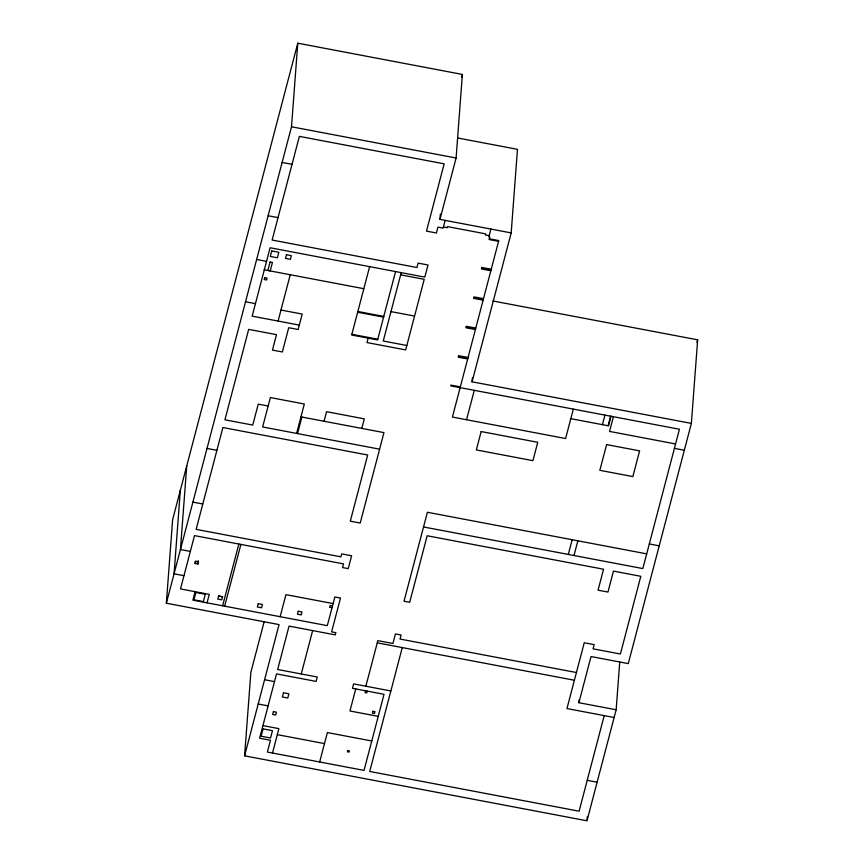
<?xml version="1.0" encoding="UTF-8"?>
<svg xmlns="http://www.w3.org/2000/svg" width="864" height="864" viewBox="0 0 864 864"><rect width="100%" height="100%" fill="white"/><g stroke="black" fill="none" stroke-linecap="round" stroke-linejoin="round"><path stroke-width="1.3" d="M244.588 755.838L279.061 624.596L166.342 603.212L172.627 519.631L297.788 43.2L462.38 74.434L456.095 158.015L439.97 219.402L511.186 232.913L472.068 381.802L691.373 423.403L628.268 663.617L591.019 656.543L578.891 702.713L616.151 709.776L586.98 820.8L244.588 755.838L250.873 672.257L264.19 621.583M180.349 490.223L174.074 573.804L183.978 575.683M186.732 465.955L180.446 549.536L190.35 551.416M195.102 563.468L195.685 561.265L198.515 561.805L197.932 564.008L195.102 563.468L195.275 561.222M197.932 564.008L198.18 560.639M166.342 603.212L291.503 126.781L297.788 43.2M439.97 219.402L440.37 214.099M472.068 381.802L472.37 377.816M511.186 232.913L517.471 149.332L458.125 138.078M578.891 702.713L579.096 700.056M587.088 819.472L587.282 816.815M616.151 709.776L619.736 662.018M691.373 423.403L697.658 339.822L492.89 300.974M195.113 591.689L192.899 600.145L327.305 625.644L334.843 596.97L340.502 598.05L331.614 631.865L335.869 632.675L335.286 634.878L289.062 626.108L277.668 669.492L317.282 677.009L316.127 681.415L276.512 673.898L259.61 738.234L270.464 740.286L267.365 752.058L364.046 770.396L384.037 694.3L352.447 688.306L353.603 683.899L390.863 690.962M278.089 321.062L290.261 274.741M207.047 602.824L209.261 594.378L180.5 588.913L194.497 535.615L343.526 563.89L342.565 567.562L348.224 568.642L351.605 555.768L341.701 553.889L340.924 556.826L196.139 529.362L222.89 427.529L367.675 455.004L350.298 521.176L360.202 523.055L383.951 432.616L300.953 416.869M222.62 605.783L238.842 544.028M224.651 606.172L240.883 544.406M296.6 433.415L304.333 404.006L270.378 397.559L262.645 426.967L379.609 449.161M297.551 433.588L301.892 417.053M324.065 421.254L326.57 411.696L364.306 418.856L361.789 428.414M369.63 266.652L351.659 335.027L377.6 339.952L395.561 271.566M280.141 616.702L285.941 594.637L333.104 603.59M368.172 338.159L367.016 342.565L405.68 349.909L424.224 279.32L400.648 274.849M272.495 753.03L278.899 728.644L262.926 725.609M401.22 272.646L383.26 341.021L406.847 345.492M301.255 673.963L312.649 630.58M461.711 76.982L462.38 74.434M445.154 220.385L443.124 228.107L437.94 227.124L436.396 232.999L426.492 231.12L444.161 163.847L299.376 136.382L272.138 240.052L416.934 267.516L418.09 263.11L427.993 264.989L424.807 277.117L270.119 247.763L252.148 316.148L299.311 325.091M319.658 761.972L327.38 732.564L371.779 740.988M355.741 688.932L349.952 710.986L378.248 716.353M365.861 686.221L377.838 640.634L392.926 643.496L395.431 633.938L401.101 635.018L400.043 639.058L576.428 672.527M365.602 690.8L365.116 692.636L366.725 692.95L367.2 691.103M490.903 229.068L488.873 236.79L489.812 236.963L489.143 239.533L498.571 241.326M402.257 647.59L369.706 771.476L579.107 811.199L604.217 715.619M466.56 419.731L474.282 390.323M573.329 409.115L565.596 438.523L452.412 417.053L498.766 240.592L489.337 238.799M568.328 554.44L572.184 539.73M602.413 424.667L604.93 415.109M573.988 555.509L577.843 540.81M608.072 425.736L610.589 416.178M611.053 416.275L608.548 425.833L570.812 418.673M613.418 416.718L609.552 431.428L675.572 443.956M696.967 342.436L697.658 339.822M291.503 126.781L456.095 158.015M282.128 162.443L292.032 164.322M443.416 227.005L447.185 227.718L447.476 226.616L485.676 233.863L485.395 234.965L489.164 235.688M268.132 215.741L278.035 217.62M491.238 269.266L481.799 267.473L481.421 268.952L490.849 270.734M481.604 268.207L491.044 270M483.505 298.674L474.077 296.881L473.688 298.361L483.127 300.143M473.882 297.626L483.311 299.408M256.64 259.492L266.544 261.371M264.071 269.773L363.83 288.706M390.992 311.612L414.569 316.084M475.783 328.082L466.355 326.3L465.966 327.769L475.394 329.551M466.16 327.035L475.589 328.817M357.847 311.494L383.789 316.418M357.653 312.228L383.594 317.153M245.527 301.763L255.431 303.642M280.984 310.036L302.216 314.064L298.156 329.508L288.727 327.715L282.344 351.972L272.441 350.093L276.502 334.66L248.681 329.378L224.921 419.807L252.742 425.088L258.25 404.136L268.153 406.015M351.853 334.292L377.795 339.206M468.061 357.491L458.622 355.709L458.233 357.178L467.672 358.96M458.428 356.443L467.867 358.225M460.328 386.899L450.9 385.117L450.706 385.852L679.439 429.246L642.838 568.577L423.533 526.964M674.417 448.362L684.32 450.241M207.004 448.448L216.907 450.328M649.307 543.942L659.21 545.821M646.704 553.867L427.399 512.266L404.028 601.225L409.698 602.294L427.172 535.756L603.558 569.225L598.061 590.177L607.964 592.056L613.462 571.104L640.807 576.299L620.395 654.016L593.05 648.832L594.151 644.63L584.248 642.751L566.957 708.556L614.12 717.498M192.899 502.114L202.802 503.993M332.489 605.902L330.134 605.459L329.648 607.295L332.014 607.738M218.56 596.138L222.566 596.894M377.255 642.838L574.398 680.249M264.578 679.741L274.482 681.62M258.206 703.998L268.11 705.877M587.218 780.322L597.121 782.201M277.322 734.648L324.486 743.591M264.73 277.7L264.244 279.536L266.598 279.979L267.084 278.143L264.73 277.7M271.76 250.938L270.313 256.446L277.387 257.796L278.834 252.277L271.76 250.938M270.076 262.04L267.894 270.346L270.259 270.788L272.441 262.483L270.076 262.04M195.858 592.477L193.925 599.832L203.364 601.614L205.286 594.27L195.858 592.477M286.502 254.74L285.541 258.412L290.347 259.33L291.319 255.647L286.502 254.74M218.603 595.955L217.782 599.076L221.789 599.832L222.61 596.711L218.603 595.955M258.217 603.666L257.353 606.971L261.598 607.77L262.462 604.465L258.217 603.666M263.066 728.881L261.133 736.236L270.562 738.018L272.495 730.663L263.066 728.881M298.22 611.248L297.454 614.196L301.223 614.909L301.99 611.971L298.22 611.248M273.413 711.612L272.668 714.463L275.681 715.036L276.426 712.184L273.413 711.612M283.457 692.777L282.355 697.01L287.777 698.036L288.889 693.803L283.457 692.777M347.738 750.535L347.404 751.799L349.045 752.112L349.38 750.848L347.738 750.535M372.87 711.288L372.384 713.124L374.479 713.524L374.965 711.677L372.87 711.288M481.162 431.546L476.334 449.928L532.926 460.663L537.754 442.292L481.162 431.546M606.604 444.593L599.843 470.318L632.858 476.582L639.608 450.857L606.604 444.593"/></g></svg>
